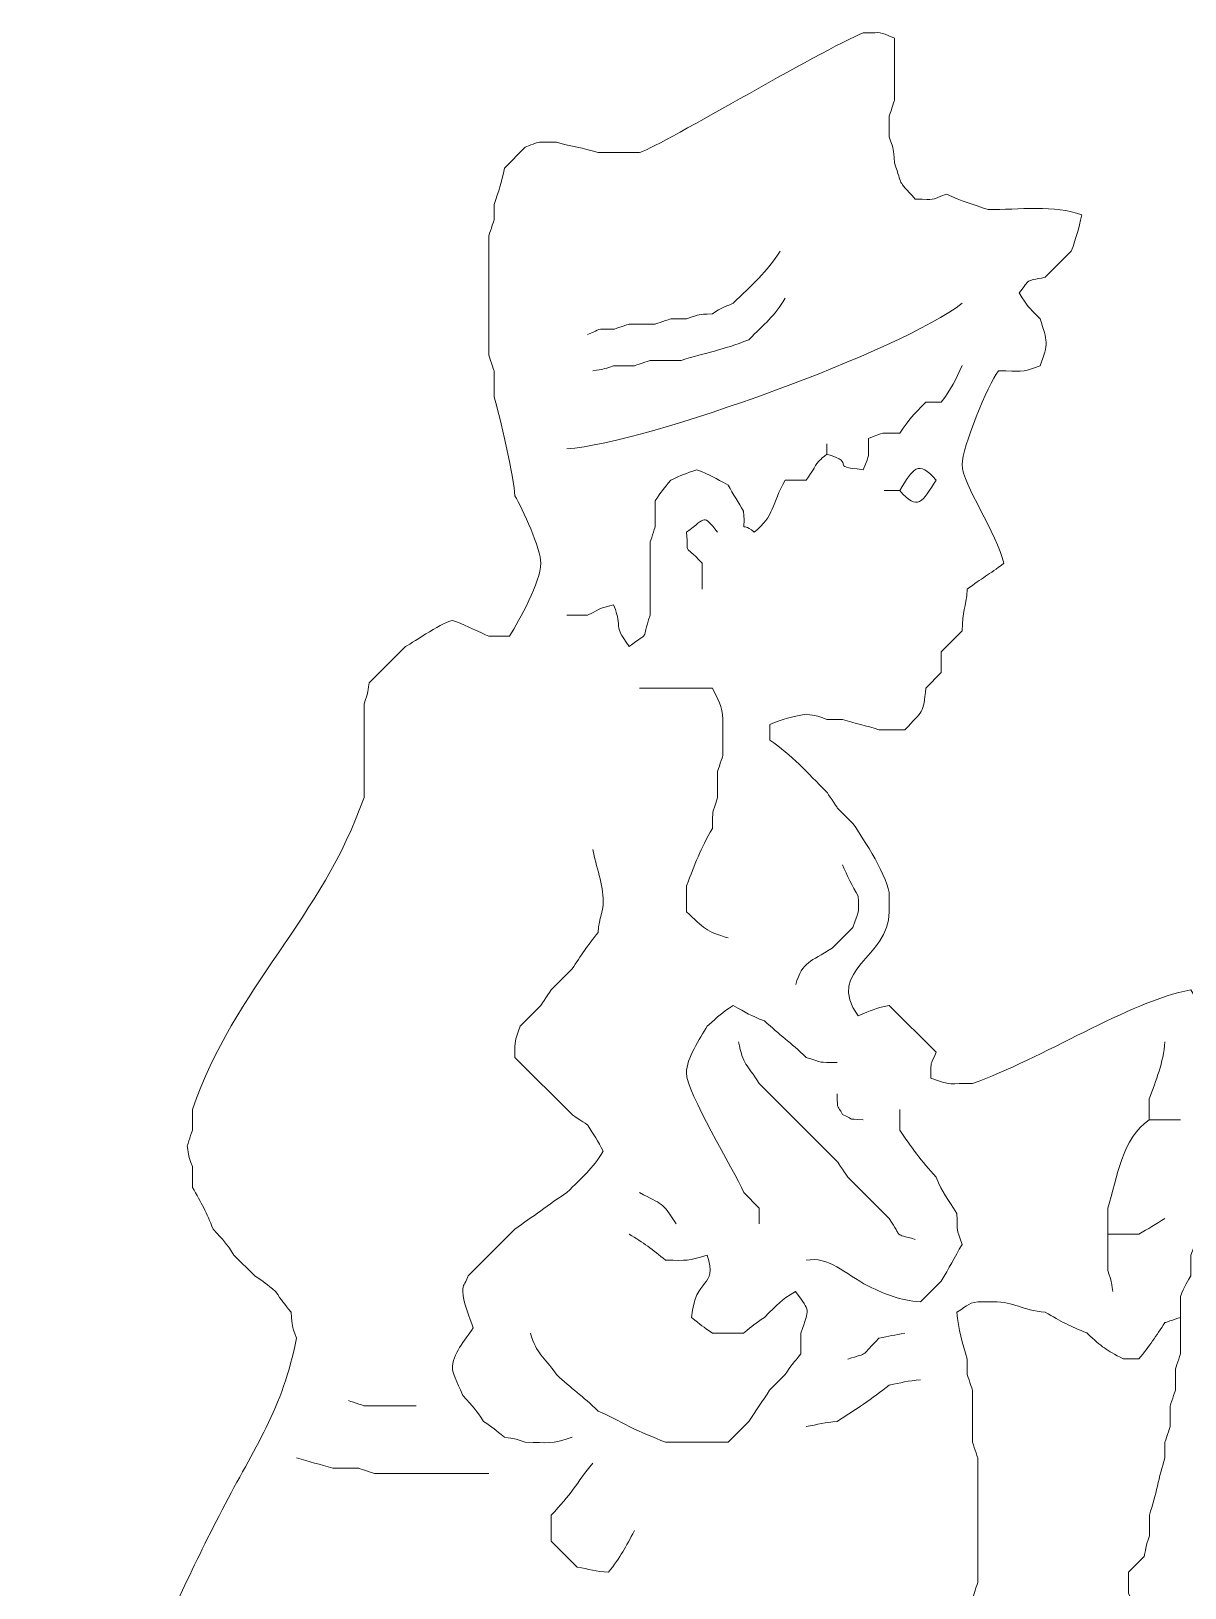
# Model space of a CAD drawing. Header units: centimetres. Extents: x -40.3 to 39, y -29.8 to 28.8.
# Drawn here: x -40.03 to -36.27, y -9.29 to -4.22 of the extents above; entities that cross this region are included whole.
import ezdxf

# ---------------------------------------------------------------- set-up
doc = ezdxf.new("R2010")
doc.units = ezdxf.units.CM
doc.header["$MEASUREMENT"] = 0
doc.layers.add('layer 1', color=7, linetype='Continuous')

msp = doc.modelspace()

# ---------------------------------------------------------------- linework, layer by layer
at = {"layer": 'layer 1', "color": 225, "lineweight": 0}
for points, knots in [([(-34.74378, -11.51179), (-34.74378, -11.51179), (-34.69296, -11.5626), (-34.69296, -11.5626), (-34.69296, -11.5626), (-34.548, -11.59317), (-34.42869, -11.70201), (-34.28638, -11.73202), (-34.28638, -11.73202), (-34.19093, -11.80734), (-33.99641, -11.92426), (-33.8798, -12.00306), (-33.8798, -12.00306), (-33.8798, -12.00306), (-33.81203, -12.07084), (-33.81203, -12.07084), (-33.81203, -12.07084), (-33.78444, -12.1121), (-33.78089, -12.11583), (-33.74427, -12.15551), (-33.74427, -12.15551), (-33.71727, -12.22287), (-33.67653, -12.28171), (-33.67653, -12.3588), (-33.67653, -12.3588), (-33.67653, -12.3588), (-33.67653, -12.40962), (-33.67653, -12.40962), (-33.67653, -12.40962), (-33.67653, -12.40962), (-33.67653, -12.51127), (-33.67653, -12.51127), (-33.67653, -12.51127), (-33.677, -12.51228), (-33.69243, -12.55925), (-33.69345, -12.56209), (-33.69345, -12.56209), (-33.69345, -12.56209), (-33.69345, -12.62986), (-33.69345, -12.62986), (-33.69345, -12.62986), (-33.69392, -12.63086), (-33.70937, -12.67783), (-33.7104, -12.68069), (-33.7104, -12.68069), (-33.7104, -12.68069), (-33.7104, -12.78233), (-33.7104, -12.78233), (-33.7104, -12.78233), (-33.7104, -12.78233), (-33.71042, -12.8162), (-33.71042, -12.8162), (-33.71042, -12.8162), (-33.71042, -12.8162), (-33.7104, -12.86702), (-33.7104, -12.86702), (-33.7104, -12.86702), (-33.69392, -12.91675), (-33.69345, -12.99264), (-33.69345, -12.99264), (-33.69345, -12.99264), (-33.69345, -12.99264), (-34.16639, -12.99264), (-34.16639, -12.99264), (-34.16639, -12.99264), (-34.16639, -12.99264), (-34.16551, -13.59487), (-34.16551, -13.59487), (-34.16551, -13.59487), (-34.16551, -13.59487), (-35.28077, -13.59648), (-35.28077, -13.59648), (-35.28077, -13.59648), (-35.28077, -13.59648), (-35.28164, -12.99262), (-35.28164, -12.99262), (-35.28164, -12.99262), (-35.28164, -12.99262), (-38.26751, -12.99262), (-38.26751, -12.99262), (-38.26751, -12.99262), (-38.26751, -12.99262), (-38.26662, -13.60563), (-38.26662, -13.60563), (-38.26662, -13.60563), (-38.26662, -13.60563), (-39.38189, -13.60723), (-39.38189, -13.60723), (-39.38189, -13.60723), (-39.38189, -13.60723), (-39.38279, -12.9926), (-39.38279, -12.9926), (-39.38279, -12.9926), (-39.38279, -12.9926), (-39.84303, -12.9926), (-39.84303, -12.9926), (-39.84303, -12.9926), (-39.84303, -12.9926), (-39.94466, -12.85003), (-39.94466, -12.85003), (-39.94466, -12.85003), (-39.94925, -12.79187), (-39.94404, -12.81951), (-39.96163, -12.76534), (-39.96163, -12.76534), (-39.96163, -12.76534), (-39.96161, -12.71452), (-39.96161, -12.71452), (-39.96161, -12.71452), (-39.96161, -12.71452), (-39.96161, -12.62983), (-39.96161, -12.62983), (-39.96161, -12.62983), (-39.96161, -12.62983), (-39.96161, -12.56207), (-39.96161, -12.56207), (-39.96161, -12.56207), (-39.94539, -12.51202), (-39.89764, -12.30647), (-39.89382, -12.2571), (-39.89382, -12.2571), (-39.84794, -12.17756), (-39.81929, -12.07334), (-39.78002, -11.98605), (-39.78002, -11.98605), (-39.7396, -11.8963), (-39.66072, -11.78192), (-39.60586, -11.69807), (-39.60586, -11.69807), (-39.60586, -11.69807), (-39.41952, -11.51174), (-39.41952, -11.51174), (-39.41952, -11.51174), (-39.35803, -11.47019), (-39.37528, -11.49177), (-39.33483, -11.42701), (-39.33483, -11.42701), (-39.37758, -11.36249), (-39.42667, -11.3417), (-39.50423, -11.32538), (-39.50423, -11.32538), (-39.56971, -11.27368), (-39.69866, -11.19081), (-39.77528, -11.13905), (-39.77528, -11.13905), (-39.77528, -11.13905), (-39.84303, -11.07127), (-39.84303, -11.07127), (-39.84303, -11.07127), (-39.89248, -10.9981), (-40.02939, -10.84928), (-40.02939, -10.76634), (-40.02939, -10.76634), (-40.02939, -10.76634), (-40.02941, -10.71552), (-40.02941, -10.71552), (-40.02941, -10.71552), (-39.90793, -10.34098), (-39.82781, -9.96208), (-39.66906, -9.59743), (-39.66906, -9.59743), (-39.57778, -9.38789), (-39.51392, -9.24478), (-39.40725, -9.03838), (-39.40725, -9.03838), (-39.30275, -8.8362), (-39.20906, -8.71034), (-39.16541, -8.47934), (-39.16541, -8.47934), (-39.18189, -8.42959), (-39.17824, -8.44816), (-39.18236, -8.39463), (-39.18236, -8.39463), (-39.20641, -8.36418), (-39.21249, -8.35786), (-39.23315, -8.32691), (-39.23315, -8.32691), (-39.26361, -8.30281), (-39.26995, -8.29677), (-39.30092, -8.27607), (-39.30092, -8.27607), (-39.30092, -8.27607), (-39.36868, -8.20831), (-39.36868, -8.20831), (-39.36868, -8.20831), (-39.39628, -8.16701), (-39.39982, -8.1633), (-39.4364, -8.12364), (-39.4364, -8.12364), (-39.458, -8.06988), (-39.47407, -8.03838), (-39.50419, -7.98807), (-39.50419, -7.98807), (-39.50419, -7.98807), (-39.50419, -7.92033), (-39.50419, -7.92033), (-39.50419, -7.92033), (-39.51915, -7.87871), (-39.51364, -7.89128), (-39.52113, -7.85256), (-39.52113, -7.85256), (-39.52066, -7.85156), (-39.50521, -7.80459), (-39.50421, -7.80175), (-39.50421, -7.80175), (-39.50421, -7.80175), (-39.50419, -7.73398), (-39.50419, -7.73398), (-39.50419, -7.73398), (-39.36586, -7.33427), (-39.08194, -7.11286), (-38.94513, -6.71755), (-38.94513, -6.71755), (-38.94513, -6.71755), (-38.94513, -6.41262), (-38.94513, -6.41262), (-38.94513, -6.41262), (-38.93015, -6.37096), (-38.93568, -6.38357), (-38.92818, -6.34488), (-38.92818, -6.34488), (-38.92818, -6.34488), (-38.8096, -6.22628), (-38.8096, -6.22628), (-38.8096, -6.22628), (-38.78324, -6.21046), (-38.67826, -6.14159), (-38.65713, -6.14159), (-38.65713, -6.14159), (-38.64656, -6.14157), (-38.55906, -6.18415), (-38.53853, -6.19239), (-38.53853, -6.19239), (-38.53853, -6.19239), (-38.47076, -6.19241), (-38.47076, -6.19241), (-38.47076, -6.19241), (-38.43903, -6.13943), (-38.36913, -6.01582), (-38.36913, -5.95522), (-38.36913, -5.95522), (-38.36913, -5.90767), (-38.429, -5.77801), (-38.45384, -5.73499), (-38.45384, -5.73499), (-38.45499, -5.68122), (-38.50419, -5.46681), (-38.52158, -5.41311), (-38.52158, -5.41311), (-38.52158, -5.41311), (-38.52158, -5.3284), (-38.52158, -5.3284), (-38.52158, -5.3284), (-38.52205, -5.3274), (-38.5375, -5.2804), (-38.53853, -5.27761), (-38.53853, -5.27761), (-38.53853, -5.27761), (-38.53855, -5.159), (-38.53855, -5.159), (-38.53855, -5.159), (-38.53855, -5.159), (-38.53853, -4.97266), (-38.53853, -4.97266), (-38.53853, -4.97266), (-38.53853, -4.97266), (-38.53853, -4.88795), (-38.53853, -4.88795), (-38.53853, -4.88795), (-38.53808, -4.88695), (-38.52261, -4.83997), (-38.52158, -4.83713), (-38.52158, -4.83713), (-38.52158, -4.83713), (-38.52158, -4.78631), (-38.52158, -4.78631), (-38.52158, -4.78631), (-38.50617, -4.74181), (-38.49678, -4.71578), (-38.48771, -4.66775), (-38.48771, -4.66775), (-38.48771, -4.66775), (-38.41995, -4.59997), (-38.41995, -4.59997), (-38.41995, -4.59997), (-38.40891, -4.59497), (-38.37959, -4.58304), (-38.36913, -4.58302), (-38.36913, -4.58302), (-38.36913, -4.58302), (-38.31831, -4.58304), (-38.31831, -4.58304), (-38.31831, -4.58304), (-38.2657, -4.6001), (-38.23541, -4.59986), (-38.18278, -4.61694), (-38.18278, -4.61694), (-38.18278, -4.61694), (-38.11502, -4.61692), (-38.11502, -4.61692), (-38.11502, -4.61692), (-38.11502, -4.61692), (-38.04726, -4.61692), (-38.04726, -4.61692), (-38.04726, -4.61692), (-38.01708, -4.61694), (-37.44754, -4.27891), (-37.3188, -4.22726), (-37.3188, -4.22726), (-37.24918, -4.22726), (-37.27511, -4.22171), (-37.21717, -4.24423), (-37.21717, -4.24423), (-37.21717, -4.24423), (-37.21714, -4.44752), (-37.21714, -4.44752), (-37.21714, -4.44752), (-37.21759, -4.44852), (-37.23307, -4.4955), (-37.23409, -4.49833), (-37.23409, -4.49833), (-37.23409, -4.49833), (-37.23411, -4.5661), (-37.23411, -4.5661), (-37.23411, -4.5661), (-37.21764, -4.61583), (-37.22126, -4.59726), (-37.21714, -4.65079), (-37.21714, -4.65079), (-37.18927, -4.73129), (-37.21153, -4.70043), (-37.14938, -4.76937), (-37.14938, -4.76937), (-37.07976, -4.76939), (-37.10569, -4.77494), (-37.04775, -4.75244), (-37.04775, -4.75244), (-36.99832, -4.77543), (-36.96301, -4.78567), (-36.91222, -4.80324), (-36.91222, -4.80324), (-36.81438, -4.80324), (-36.69294, -4.78695), (-36.60729, -4.82019), (-36.60729, -4.82019), (-36.61636, -4.86823), (-36.62575, -4.89429), (-36.64112, -4.93877), (-36.64112, -4.93877), (-36.64112, -4.93877), (-36.72585, -5.0235), (-36.72585, -5.0235), (-36.72585, -5.0235), (-36.79541, -5.03814), (-36.77387, -5.027), (-36.81054, -5.07432), (-36.81054, -5.07432), (-36.78156, -5.1224), (-36.78546, -5.11536), (-36.7428, -5.15898), (-36.7428, -5.15898), (-36.71911, -5.232), (-36.7146, -5.23889), (-36.7428, -5.31146), (-36.7428, -5.31146), (-36.80762, -5.33664), (-36.80499, -5.3284), (-36.87835, -5.3284), (-36.87835, -5.3284), (-36.9138, -5.37337), (-36.99691, -5.57967), (-36.99691, -5.63333), (-36.99691, -5.63333), (-36.99691, -5.69704), (-36.88155, -5.8595), (-36.8614, -5.9552), (-36.8614, -5.9552), (-36.90942, -5.99313), (-36.93192, -6.00201), (-36.97998, -6.03991), (-36.97998, -6.03991), (-36.98476, -6.10236), (-36.99548, -6.10846), (-36.99691, -6.17544), (-36.99691, -6.17544), (-36.99691, -6.17544), (-37.06467, -6.24322), (-37.06467, -6.24322), (-37.06467, -6.24322), (-37.06467, -6.24322), (-37.06467, -6.31097), (-37.06467, -6.31097), (-37.06467, -6.31097), (-37.06467, -6.31097), (-37.11547, -6.36176), (-37.11547, -6.36176), (-37.11547, -6.36176), (-37.12191, -6.4453), (-37.12567, -6.43495), (-37.18325, -6.49733), (-37.18325, -6.49733), (-37.18325, -6.49733), (-37.26792, -6.49731), (-37.26792, -6.49731), (-37.26792, -6.49731), (-37.31009, -6.48363), (-37.34437, -6.4771), (-37.38652, -6.46344), (-37.38652, -6.46344), (-37.38652, -6.46344), (-37.43734, -6.46342), (-37.43734, -6.46342), (-37.43734, -6.46342), (-37.47896, -6.44846), (-37.46637, -6.45396), (-37.50508, -6.44652), (-37.50508, -6.44652), (-37.555, -6.45595), (-37.57822, -6.46173), (-37.62368, -6.48037), (-37.62368, -6.48037), (-37.62368, -6.48037), (-37.62368, -6.5312), (-37.62368, -6.5312), (-37.62368, -6.5312), (-37.55099, -6.58034), (-37.50258, -6.63534), (-37.43734, -6.7006), (-37.43734, -6.7006), (-37.43623, -6.70261), (-37.40532, -6.74854), (-37.40345, -6.75142), (-37.40345, -6.75142), (-37.40345, -6.75142), (-37.35265, -6.80226), (-37.35265, -6.80226), (-37.35265, -6.80226), (-37.31859, -6.85429), (-37.23405, -6.98015), (-37.23405, -7.0394), (-37.23405, -7.0394), (-37.23405, -7.0394), (-37.23405, -7.09022), (-37.23405, -7.09022), (-37.23405, -7.09022), (-37.23405, -7.24079), (-37.4441, -7.27688), (-37.3357, -7.42904), (-37.3357, -7.42904), (-37.28941, -7.41049), (-37.28465, -7.40584), (-37.23405, -7.39519), (-37.23405, -7.39519), (-37.23405, -7.39519), (-37.08157, -7.54766), (-37.08157, -7.54766), (-37.08157, -7.54766), (-37.10305, -7.60174), (-37.09703, -7.56382), (-37.0985, -7.63235), (-37.0985, -7.63235), (-37.03366, -7.65749), (-37.03633, -7.64929), (-36.96295, -7.64927), (-36.96295, -7.64927), (-36.73729, -7.57118), (-36.45661, -7.38308), (-36.25146, -7.34435), (-36.25146, -7.34435), (-36.23409, -7.37374), (-36.21817, -7.39975), (-36.20062, -7.42904), (-36.20062, -7.42904), (-36.19371, -7.51744), (-36.21518, -7.44577), (-36.16675, -7.51377)], [0, 0, 0, 0, 0.0083333, 0.0083333, 0.0083333, 0.0083333, 0.0166667, 0.0166667, 0.0166667, 0.0166667, 0.025, 0.025, 0.025, 0.025, 0.0333333, 0.0333333, 0.0333333, 0.0333333, 0.0416667, 0.0416667, 0.0416667, 0.0416667, 0.05, 0.05, 0.05, 0.05, 0.0583333, 0.0583333, 0.0583333, 0.0583333, 0.0666667, 0.0666667, 0.0666667, 0.0666667, 0.075, 0.075, 0.075, 0.075, 0.0833333, 0.0833333, 0.0833333, 0.0833333, 0.0916667, 0.0916667, 0.0916667, 0.0916667, 0.1, 0.1, 0.1, 0.1, 0.1083333, 0.1083333, 0.1083333, 0.1083333, 0.1166667, 0.1166667, 0.1166667, 0.1166667, 0.125, 0.125, 0.125, 0.125, 0.1333333, 0.1333333, 0.1333333, 0.1333333, 0.1416667, 0.1416667, 0.1416667, 0.1416667, 0.15, 0.15, 0.15, 0.15, 0.1583333, 0.1583333, 0.1583333, 0.1583333, 0.1666667, 0.1666667, 0.1666667, 0.1666667, 0.175, 0.175, 0.175, 0.175, 0.1833333, 0.1833333, 0.1833333, 0.1833333, 0.1916667, 0.1916667, 0.1916667, 0.1916667, 0.2, 0.2, 0.2, 0.2, 0.2083333, 0.2083333, 0.2083333, 0.2083333, 0.2166667, 0.2166667, 0.2166667, 0.2166667, 0.225, 0.225, 0.225, 0.225, 0.2333333, 0.2333333, 0.2333333, 0.2333333, 0.2416667, 0.2416667, 0.2416667, 0.2416667, 0.25, 0.25, 0.25, 0.25, 0.2583333, 0.2583333, 0.2583333, 0.2583333, 0.2666667, 0.2666667, 0.2666667, 0.2666667, 0.275, 0.275, 0.275, 0.275, 0.2833333, 0.2833333, 0.2833333, 0.2833333, 0.2916667, 0.2916667, 0.2916667, 0.2916667, 0.3, 0.3, 0.3, 0.3, 0.3083333, 0.3083333, 0.3083333, 0.3083333, 0.3166667, 0.3166667, 0.3166667, 0.3166667, 0.325, 0.325, 0.325, 0.325, 0.3333333, 0.3333333, 0.3333333, 0.3333333, 0.3416667, 0.3416667, 0.3416667, 0.3416667, 0.35, 0.35, 0.35, 0.35, 0.3583333, 0.3583333, 0.3583333, 0.3583333, 0.3666667, 0.3666667, 0.3666667, 0.3666667, 0.375, 0.375, 0.375, 0.375, 0.3833333, 0.3833333, 0.3833333, 0.3833333, 0.3916667, 0.3916667, 0.3916667, 0.3916667, 0.4, 0.4, 0.4, 0.4, 0.4083333, 0.4083333, 0.4083333, 0.4083333, 0.4166667, 0.4166667, 0.4166667, 0.4166667, 0.425, 0.425, 0.425, 0.425, 0.4333333, 0.4333333, 0.4333333, 0.4333333, 0.4416667, 0.4416667, 0.4416667, 0.4416667, 0.45, 0.45, 0.45, 0.45, 0.4583333, 0.4583333, 0.4583333, 0.4583333, 0.4666667, 0.4666667, 0.4666667, 0.4666667, 0.475, 0.475, 0.475, 0.475, 0.4833333, 0.4833333, 0.4833333, 0.4833333, 0.4916667, 0.4916667, 0.4916667, 0.4916667, 0.5, 0.5, 0.5, 0.5, 0.5083333, 0.5083333, 0.5083333, 0.5083333, 0.5166667, 0.5166667, 0.5166667, 0.5166667, 0.525, 0.525, 0.525, 0.525, 0.5333333, 0.5333333, 0.5333333, 0.5333333, 0.5416667, 0.5416667, 0.5416667, 0.5416667, 0.55, 0.55, 0.55, 0.55, 0.5583333, 0.5583333, 0.5583333, 0.5583333, 0.5666667, 0.5666667, 0.5666667, 0.5666667, 0.575, 0.575, 0.575, 0.575, 0.5833333, 0.5833333, 0.5833333, 0.5833333, 0.5916667, 0.5916667, 0.5916667, 0.5916667, 0.6, 0.6, 0.6, 0.6, 0.6083333, 0.6083333, 0.6083333, 0.6083333, 0.6166667, 0.6166667, 0.6166667, 0.6166667, 0.625, 0.625, 0.625, 0.625, 0.6333333, 0.6333333, 0.6333333, 0.6333333, 0.6416667, 0.6416667, 0.6416667, 0.6416667, 0.65, 0.65, 0.65, 0.65, 0.6583333, 0.6583333, 0.6583333, 0.6583333, 0.6666667, 0.6666667, 0.6666667, 0.6666667, 0.675, 0.675, 0.675, 0.675, 0.6833333, 0.6833333, 0.6833333, 0.6833333, 0.6916667, 0.6916667, 0.6916667, 0.6916667, 0.7, 0.7, 0.7, 0.7, 0.7083333, 0.7083333, 0.7083333, 0.7083333, 0.7166667, 0.7166667, 0.7166667, 0.7166667, 0.725, 0.725, 0.725, 0.725, 0.7333333, 0.7333333, 0.7333333, 0.7333333, 0.7416667, 0.7416667, 0.7416667, 0.7416667, 0.75, 0.75, 0.75, 0.75, 0.7583333, 0.7583333, 0.7583333, 0.7583333, 0.7666667, 0.7666667, 0.7666667, 0.7666667, 0.775, 0.775, 0.775, 0.775, 0.7833333, 0.7833333, 0.7833333, 0.7833333, 0.7916667, 0.7916667, 0.7916667, 0.7916667, 0.8, 0.8, 0.8, 0.8, 0.8083333, 0.8083333, 0.8083333, 0.8083333, 0.8166667, 0.8166667, 0.8166667, 0.8166667, 0.825, 0.825, 0.825, 0.825, 0.8333333, 0.8333333, 0.8333333, 0.8333333, 0.8416667, 0.8416667, 0.8416667, 0.8416667, 0.85, 0.85, 0.85, 0.85, 0.8583333, 0.8583333, 0.8583333, 0.8583333, 0.8666667, 0.8666667, 0.8666667, 0.8666667, 0.875, 0.875, 0.875, 0.875, 0.8833333, 0.8833333, 0.8833333, 0.8833333, 0.8916667, 0.8916667, 0.8916667, 0.8916667, 0.9, 0.9, 0.9, 0.9, 0.9083333, 0.9083333, 0.9083333, 0.9083333, 0.9166667, 0.9166667, 0.9166667, 0.9166667, 0.925, 0.925, 0.925, 0.925, 0.9333333, 0.9333333, 0.9333333, 0.9333333, 0.9416667, 0.9416667, 0.9416667, 0.9416667, 0.95, 0.95, 0.95, 0.95, 0.9583333, 0.9583333, 0.9583333, 0.9583333, 0.9666667, 0.9666667, 0.9666667, 0.9666667, 0.975, 0.975, 0.975, 0.975, 0.9833333, 0.9833333, 0.9833333, 0.9833333, 1, 1, 1, 1]), ([(-38.21665, -5.20976), (-38.16537, -5.18942), (-38.1996, -5.19281), (-38.13197, -5.19283), (-38.13197, -5.19283), (-38.13094, -5.19243), (-38.08399, -5.17691), (-38.08115, -5.17591), (-38.08115, -5.17591), (-38.08115, -5.17591), (-37.99646, -5.17589), (-37.99646, -5.17589), (-37.99646, -5.17589), (-37.99541, -5.17548), (-37.94846, -5.15996), (-37.94564, -5.15896), (-37.94564, -5.15896), (-37.94564, -5.15896), (-37.8948, -5.15894), (-37.8948, -5.15894), (-37.8948, -5.15894), (-37.84507, -5.14246), (-37.86362, -5.14613), (-37.81011, -5.14202), (-37.81011, -5.14202), (-37.77735, -5.12106), (-37.77735, -5.12249), (-37.74235, -5.10812), (-37.74235, -5.10812), (-37.68355, -5.0493), (-37.63088, -5.0057), (-37.58988, -4.9387)], [0, 0, 0, 0, 0.1111111, 0.1111111, 0.1111111, 0.1111111, 0.2222222, 0.2222222, 0.2222222, 0.2222222, 0.3333333, 0.3333333, 0.3333333, 0.3333333, 0.4444444, 0.4444444, 0.4444444, 0.4444444, 0.5555556, 0.5555556, 0.5555556, 0.5555556, 0.6666667, 0.6666667, 0.6666667, 0.6666667, 0.7777778, 0.7777778, 0.7777778, 0.7777778, 1, 1, 1, 1]), ([(-38.19971, -5.32836), (-38.16377, -5.32085), (-38.17175, -5.32573), (-38.13197, -5.31141), (-38.13197, -5.31141), (-38.13197, -5.31141), (-38.0642, -5.31144), (-38.0642, -5.31144), (-38.0642, -5.31144), (-38.06318, -5.31103), (-38.01622, -5.29551), (-38.01338, -5.29447), (-38.01338, -5.29447), (-38.01338, -5.29447), (-37.91175, -5.29449), (-37.91175, -5.29449), (-37.91175, -5.29449), (-37.82845, -5.26745), (-37.7797, -5.26209), (-37.69153, -5.22673), (-37.69153, -5.22673), (-37.63869, -5.17388), (-37.61013, -5.15198), (-37.57293, -5.09118)], [0, 0, 0, 0, 0.1428571, 0.1428571, 0.1428571, 0.1428571, 0.2857143, 0.2857143, 0.2857143, 0.2857143, 0.4285714, 0.4285714, 0.4285714, 0.4285714, 0.5714286, 0.5714286, 0.5714286, 0.5714286, 0.7142857, 0.7142857, 0.7142857, 0.7142857, 1, 1, 1, 1]), ([(-37.43738, -5.56554), (-37.43738, -5.56554), (-37.43738, -5.59942), (-37.43738, -5.59942), (-37.43738, -5.59942), (-37.33071, -5.63265), (-37.44075, -5.63796), (-37.31878, -5.65021), (-37.31878, -5.65021), (-37.29626, -5.59227), (-37.30185, -5.61824), (-37.30183, -5.54858), (-37.30183, -5.54858), (-37.24389, -5.52608), (-37.26986, -5.53163), (-37.2002, -5.53163), (-37.2002, -5.53163), (-37.16803, -5.48404), (-37.15909, -5.47454), (-37.11549, -5.43), (-37.11549, -5.43), (-37.11549, -5.43), (-37.06469, -5.42997), (-37.06469, -5.42997), (-37.06469, -5.42997), (-37.03176, -5.38825), (-37.01778, -5.35621), (-36.99693, -5.31139)], [0, 0, 0, 0, 0.125, 0.125, 0.125, 0.125, 0.25, 0.25, 0.25, 0.25, 0.375, 0.375, 0.375, 0.375, 0.5, 0.5, 0.5, 0.5, 0.625, 0.625, 0.625, 0.625, 0.75, 0.75, 0.75, 0.75, 1, 1, 1, 1]), ([(-38.28442, -6.12458), (-38.28442, -6.12458), (-38.21665, -6.12458), (-38.21665, -6.12458), (-38.21665, -6.12458), (-38.1659, -6.09796), (-38.18347, -6.10441), (-38.13197, -6.09071), (-38.13197, -6.09071), (-38.0976, -6.17917), (-38.1401, -6.14347), (-38.08117, -6.22623), (-38.08117, -6.22623), (-38.01055, -6.1733), (-38.04399, -6.21307), (-38.01338, -6.1246), (-38.01338, -6.1246), (-38.01338, -6.1246), (-38.01338, -5.88744), (-38.01338, -5.88744), (-38.01338, -5.88744), (-38.01291, -5.88643), (-37.99748, -5.83944), (-37.99646, -5.8366), (-37.99646, -5.8366), (-37.99646, -5.8366), (-37.99648, -5.75189), (-37.99648, -5.75189), (-37.99648, -5.75189), (-37.97593, -5.71983), (-37.9704, -5.71482), (-37.94564, -5.68415), (-37.94564, -5.68415), (-37.91124, -5.6678), (-37.89717, -5.6628), (-37.86093, -5.65025), (-37.86093, -5.65025), (-37.81545, -5.6685), (-37.80179, -5.67563), (-37.7593, -5.70109), (-37.7593, -5.70109), (-37.74197, -5.7305), (-37.72602, -5.7565), (-37.70848, -5.7858), (-37.70848, -5.7858), (-37.70156, -5.87399), (-37.72493, -5.81033), (-37.67461, -5.85352), (-37.67461, -5.85352), (-37.60595, -5.80029), (-37.61854, -5.76309), (-37.57295, -5.68415), (-37.57295, -5.68415), (-37.57295, -5.68415), (-37.50521, -5.68413), (-37.50521, -5.68413), (-37.50521, -5.68413), (-37.46024, -5.62283), (-37.48508, -5.63909), (-37.43747, -5.59944)], [0, 0, 0, 0, 0.0625, 0.0625, 0.0625, 0.0625, 0.125, 0.125, 0.125, 0.125, 0.1875, 0.1875, 0.1875, 0.1875, 0.25, 0.25, 0.25, 0.25, 0.3125, 0.3125, 0.3125, 0.3125, 0.375, 0.375, 0.375, 0.375, 0.4375, 0.4375, 0.4375, 0.4375, 0.5, 0.5, 0.5, 0.5, 0.5625, 0.5625, 0.5625, 0.5625, 0.625, 0.625, 0.625, 0.625, 0.6875, 0.6875, 0.6875, 0.6875, 0.75, 0.75, 0.75, 0.75, 0.8125, 0.8125, 0.8125, 0.8125, 0.875, 0.875, 0.875, 0.875, 1, 1, 1, 1]), ([(-37.2002, -5.718), (-37.14116, -5.78674), (-37.12595, -5.75498), (-37.08162, -5.68415), (-37.08162, -5.68415), (-37.14065, -5.6154), (-37.15587, -5.64716), (-37.2002, -5.718), (-37.2002, -5.718), (-37.2002, -5.718), (-37.25102, -5.71802), (-37.25102, -5.71802)], [0, 0, 0, 0, 0.25, 0.25, 0.25, 0.25, 0.5, 0.5, 0.5, 0.5, 1, 1, 1, 1]), ([(-37.84396, -6.03989), (-37.84396, -6.03989), (-37.84396, -5.95518), (-37.84396, -5.95518), (-37.84396, -5.95518), (-37.90925, -5.8827), (-37.88637, -5.93892), (-37.89476, -5.85355), (-37.89476, -5.85355), (-37.82708, -5.80533), (-37.84381, -5.79449), (-37.79313, -5.85352)], [0, 0, 0, 0, 0.25, 0.25, 0.25, 0.25, 0.5, 0.5, 0.5, 0.5, 1, 1, 1, 1]), ([(-38.04723, -6.36174), (-38.04723, -6.36174), (-37.81009, -6.36176), (-37.81009, -6.36176), (-37.81009, -6.36176), (-37.79473, -6.39476), (-37.7762, -6.42291), (-37.7762, -6.4634), (-37.7762, -6.4634), (-37.7762, -6.4634), (-37.7762, -6.582), (-37.7762, -6.582), (-37.7762, -6.582), (-37.77667, -6.583), (-37.79214, -6.62996), (-37.79315, -6.63282), (-37.79315, -6.63282), (-37.79315, -6.63282), (-37.79315, -6.71751), (-37.79315, -6.71751), (-37.79315, -6.71751), (-37.81253, -6.77731), (-37.80864, -6.75253), (-37.81007, -6.81914), (-37.81007, -6.81914), (-37.85, -6.88577), (-37.86663, -6.93527), (-37.8948, -7.00551), (-37.8948, -7.00551), (-37.8948, -7.00551), (-37.89476, -7.0902), (-37.89476, -7.0902), (-37.89476, -7.0902), (-37.83839, -7.14223), (-37.83058, -7.15593), (-37.75923, -7.17488)], [0, 0, 0, 0, 0.1, 0.1, 0.1, 0.1, 0.2, 0.2, 0.2, 0.2, 0.3, 0.3, 0.3, 0.3, 0.4, 0.4, 0.4, 0.4, 0.5, 0.5, 0.5, 0.5, 0.6, 0.6, 0.6, 0.6, 0.7, 0.7, 0.7, 0.7, 0.8, 0.8, 0.8, 0.8, 1, 1, 1, 1]), ([(-38.26749, -8.80126), (-38.33419, -8.82715), (-38.34486, -8.8182), (-38.41997, -8.8182), (-38.41997, -8.8182), (-38.46159, -8.80322), (-38.44899, -8.80875), (-38.48771, -8.80124), (-38.48771, -8.80124), (-38.51817, -8.77718), (-38.5245, -8.77112), (-38.55547, -8.75044), (-38.55547, -8.75044), (-38.58307, -8.70914), (-38.58661, -8.70541), (-38.62324, -8.66573), (-38.62324, -8.66573), (-38.62987, -8.64957), (-38.65711, -8.59131), (-38.65711, -8.58104), (-38.65711, -8.58104), (-38.65711, -8.52738), (-38.61807, -8.48946), (-38.58934, -8.44551), (-38.58934, -8.44551), (-38.60021, -8.41414), (-38.62322, -8.35933), (-38.62322, -8.32693), (-38.62322, -8.32693), (-38.62322, -8.30121), (-38.61792, -8.30847), (-38.60629, -8.27611), (-38.60629, -8.27611), (-38.60629, -8.27611), (-38.45382, -8.12364), (-38.45382, -8.12364), (-38.45382, -8.12364), (-38.39632, -8.08475), (-38.3426, -8.04311), (-38.28442, -8.00504), (-38.28442, -8.00504), (-38.23153, -7.95219), (-38.20302, -7.9303), (-38.16582, -7.86951), (-38.16582, -7.86951), (-38.18287, -7.83703), (-38.19627, -7.81592), (-38.21663, -7.7848), (-38.21663, -7.7848), (-38.21864, -7.78361), (-38.26457, -7.75277), (-38.26745, -7.75091), (-38.26745, -7.75091), (-38.26745, -7.75091), (-38.45382, -7.56456), (-38.45382, -7.56456), (-38.45382, -7.56456), (-38.45237, -7.49795), (-38.45627, -7.52275), (-38.43687, -7.46293), (-38.43687, -7.46293), (-38.43687, -7.46293), (-38.36911, -7.39519), (-38.36911, -7.39519), (-38.36911, -7.39519), (-38.36802, -7.39316), (-38.33707, -7.34725), (-38.33524, -7.34435), (-38.33524, -7.34435), (-38.33524, -7.34435), (-38.26747, -7.27658), (-38.26747, -7.27658), (-38.26747, -7.27658), (-38.23853, -7.23234), (-38.21751, -7.20086), (-38.18278, -7.158), (-38.18278, -7.158), (-38.17847, -7.10183), (-38.16584, -7.09671), (-38.16584, -7.05637), (-38.16584, -7.05637), (-38.16584, -7.00278), (-38.18938, -6.94171), (-38.19975, -6.88695)], [0, 0, 0, 0, 0.0454545, 0.0454545, 0.0454545, 0.0454545, 0.0909091, 0.0909091, 0.0909091, 0.0909091, 0.1363636, 0.1363636, 0.1363636, 0.1363636, 0.1818182, 0.1818182, 0.1818182, 0.1818182, 0.2272727, 0.2272727, 0.2272727, 0.2272727, 0.2727273, 0.2727273, 0.2727273, 0.2727273, 0.3181818, 0.3181818, 0.3181818, 0.3181818, 0.3636364, 0.3636364, 0.3636364, 0.3636364, 0.4090909, 0.4090909, 0.4090909, 0.4090909, 0.4545455, 0.4545455, 0.4545455, 0.4545455, 0.5, 0.5, 0.5, 0.5, 0.5454545, 0.5454545, 0.5454545, 0.5454545, 0.5909091, 0.5909091, 0.5909091, 0.5909091, 0.6363636, 0.6363636, 0.6363636, 0.6363636, 0.6818182, 0.6818182, 0.6818182, 0.6818182, 0.7272727, 0.7272727, 0.7272727, 0.7272727, 0.7727273, 0.7727273, 0.7727273, 0.7727273, 0.8181818, 0.8181818, 0.8181818, 0.8181818, 0.8636364, 0.8636364, 0.8636364, 0.8636364, 0.9090909, 0.9090909, 0.9090909, 0.9090909, 1, 1, 1, 1]), ([(-37.53904, -7.32738), (-37.51641, -7.25046), (-37.49063, -7.25471), (-37.42044, -7.20882), (-37.42044, -7.20882), (-37.42044, -7.20882), (-37.35269, -7.14103), (-37.35269, -7.14103), (-37.35269, -7.14103), (-37.33016, -7.07592), (-37.33338, -7.09566), (-37.33577, -7.0394), (-37.33577, -7.0394), (-37.35346, -7.00628), (-37.37201, -6.97226), (-37.38659, -6.93776)], [0, 0, 0, 0, 0.2, 0.2, 0.2, 0.2, 0.4, 0.4, 0.4, 0.4, 0.6, 0.6, 0.6, 0.6, 1, 1, 1, 1]), ([(-37.65762, -8.10669), (-37.65762, -8.10669), (-37.6576, -8.05588), (-37.6576, -8.05588), (-37.6576, -8.05588), (-37.6576, -8.05588), (-37.70842, -8.00506), (-37.70842, -8.00506), (-37.70842, -8.00506), (-37.74103, -7.92797), (-37.89476, -7.6786), (-37.89476, -7.61542), (-37.89476, -7.61542), (-37.8948, -7.56655), (-37.85156, -7.50391), (-37.82702, -7.46293), (-37.82702, -7.46293), (-37.78723, -7.42626), (-37.78339, -7.42295), (-37.74231, -7.39519), (-37.74231, -7.39519), (-37.69984, -7.42063), (-37.68615, -7.42773), (-37.64067, -7.44598), (-37.64067, -7.44598), (-37.59052, -7.49225), (-37.55601, -7.51483), (-37.50512, -7.56458), (-37.50512, -7.56458), (-37.44532, -7.58399), (-37.47008, -7.5801), (-37.40349, -7.58153)], [0, 0, 0, 0, 0.1111111, 0.1111111, 0.1111111, 0.1111111, 0.2222222, 0.2222222, 0.2222222, 0.2222222, 0.3333333, 0.3333333, 0.3333333, 0.3333333, 0.4444444, 0.4444444, 0.4444444, 0.4444444, 0.5555556, 0.5555556, 0.5555556, 0.5555556, 0.6666667, 0.6666667, 0.6666667, 0.6666667, 0.7777778, 0.7777778, 0.7777778, 0.7777778, 1, 1, 1, 1]), ([(-37.72538, -7.51377), (-37.70929, -7.59011), (-37.69926, -7.58559), (-37.65762, -7.64927), (-37.65762, -7.64927), (-37.65762, -7.64927), (-37.40351, -7.9034), (-37.40351, -7.9034), (-37.40351, -7.9034), (-37.40242, -7.90541), (-37.37147, -7.95132), (-37.36964, -7.95422), (-37.36964, -7.95422), (-37.36964, -7.95422), (-37.23411, -8.08975), (-37.23411, -8.08975), (-37.23411, -8.08975), (-37.18795, -8.15655), (-37.22434, -8.13549), (-37.1494, -8.15749)], [0, 0, 0, 0, 0.1666667, 0.1666667, 0.1666667, 0.1666667, 0.3333333, 0.3333333, 0.3333333, 0.3333333, 0.5, 0.5, 0.5, 0.5, 0.6666667, 0.6666667, 0.6666667, 0.6666667, 1, 1, 1, 1]), ([(-36.33619, -7.51377), (-36.34159, -7.58347), (-36.36516, -7.63685), (-36.38703, -7.70009), (-36.38703, -7.70009), (-36.38703, -7.70009), (-36.38703, -7.76785), (-36.38703, -7.76785), (-36.38703, -7.76785), (-36.38703, -7.76785), (-36.2854, -7.76788), (-36.2854, -7.76788)], [0, 0, 0, 0, 0.25, 0.25, 0.25, 0.25, 0.5, 0.5, 0.5, 0.5, 1, 1, 1, 1]), ([(-37.40349, -7.68317), (-37.40349, -7.74634), (-37.40229, -7.71439), (-37.38659, -7.75093), (-37.38659, -7.75093), (-37.3376, -7.77202), (-37.3804, -7.76301), (-37.3188, -7.76785)], [0, 0, 0, 0, 0.3333333, 0.3333333, 0.3333333, 0.3333333, 1, 1, 1, 1]), ([(-37.50512, -8.22528), (-37.43049, -8.21202), (-37.3818, -8.26717), (-37.30183, -8.30996), (-37.30183, -8.30996), (-37.24118, -8.33818), (-37.2034, -8.35532), (-37.13243, -8.36078), (-37.13243, -8.36078), (-37.13243, -8.36078), (-37.06467, -8.293), (-37.06467, -8.293), (-37.06467, -8.293), (-37.03987, -8.25155), (-37.02173, -8.21586), (-36.99691, -8.17444), (-36.99691, -8.17444), (-37.01629, -8.11459), (-37.0124, -8.13939), (-37.01385, -8.0728), (-37.01385, -8.0728), (-37.04653, -8.02282), (-37.05831, -8.00929), (-37.08162, -7.9542), (-37.08162, -7.9542), (-37.12802, -7.90389), (-37.16379, -7.8556), (-37.2002, -7.80173), (-37.2002, -7.80173), (-37.2002, -7.80173), (-37.20022, -7.73396), (-37.20022, -7.73396)], [0, 0, 0, 0, 0.1111111, 0.1111111, 0.1111111, 0.1111111, 0.2222222, 0.2222222, 0.2222222, 0.2222222, 0.3333333, 0.3333333, 0.3333333, 0.3333333, 0.4444444, 0.4444444, 0.4444444, 0.4444444, 0.5555556, 0.5555556, 0.5555556, 0.5555556, 0.6666667, 0.6666667, 0.6666667, 0.6666667, 0.7777778, 0.7777778, 0.7777778, 0.7777778, 1, 1, 1, 1]), ([(-36.38703, -7.76785), (-36.47706, -7.82749), (-36.49031, -7.95642), (-36.52258, -8.05583), (-36.52258, -8.05583), (-36.52258, -8.05583), (-36.52258, -8.14054), (-36.52258, -8.14054), (-36.52258, -8.14054), (-36.52258, -8.14054), (-36.42095, -8.14054), (-36.42095, -8.14054), (-36.42095, -8.14054), (-36.39152, -8.12319), (-36.36554, -8.10725), (-36.33619, -8.08971)], [0, 0, 0, 0, 0.2, 0.2, 0.2, 0.2, 0.4, 0.4, 0.4, 0.4, 0.6, 0.6, 0.6, 0.6, 1, 1, 1, 1]), ([(-38.40302, -8.46244), (-38.3823, -8.53451), (-38.36093, -8.53488), (-38.31831, -8.59794), (-38.31831, -8.59794), (-38.2682, -8.64426), (-38.23364, -8.6668), (-38.18278, -8.71655), (-38.18278, -8.71655), (-38.14831, -8.73112), (-38.11425, -8.74967), (-38.08115, -8.76739), (-38.08115, -8.76739), (-38.04102, -8.78602), (-38.0035, -8.80179), (-37.96255, -8.8182), (-37.96255, -8.8182), (-37.96255, -8.8182), (-37.75925, -8.8182), (-37.75925, -8.8182), (-37.75925, -8.8182), (-37.75925, -8.8182), (-37.69153, -8.75042), (-37.69153, -8.75042), (-37.69153, -8.75042), (-37.66906, -8.71612), (-37.6462, -8.6831), (-37.62375, -8.64878), (-37.62375, -8.64878), (-37.62375, -8.64878), (-37.57291, -8.59794), (-37.57291, -8.59794), (-37.57291, -8.59794), (-37.5524, -8.56589), (-37.54685, -8.56087), (-37.52211, -8.5302), (-37.52211, -8.5302), (-37.52211, -8.5302), (-37.52211, -8.46244), (-37.52211, -8.46244), (-37.52211, -8.46244), (-37.49486, -8.37833), (-37.48931, -8.3967), (-37.53906, -8.32691), (-37.53906, -8.32691), (-37.59169, -8.35912), (-37.59421, -8.36514), (-37.64072, -8.41162), (-37.64072, -8.41162), (-37.67275, -8.43215), (-37.67775, -8.43768), (-37.70844, -8.46242), (-37.70844, -8.46242), (-37.70844, -8.46242), (-37.81007, -8.46244), (-37.81007, -8.46244), (-37.81007, -8.46244), (-37.84213, -8.44191), (-37.84714, -8.43636), (-37.87784, -8.4116), (-37.87784, -8.4116), (-37.8674, -8.27567), (-37.79229, -8.3198), (-37.82702, -8.20833), (-37.82702, -8.20833), (-37.89401, -8.23001), (-37.88876, -8.22528), (-37.96255, -8.22528), (-37.96255, -8.22528), (-38.00519, -8.1907), (-38.0356, -8.16739), (-38.08115, -8.14054)], [0, 0, 0, 0, 0.0526316, 0.0526316, 0.0526316, 0.0526316, 0.1052632, 0.1052632, 0.1052632, 0.1052632, 0.1578947, 0.1578947, 0.1578947, 0.1578947, 0.2105263, 0.2105263, 0.2105263, 0.2105263, 0.2631579, 0.2631579, 0.2631579, 0.2631579, 0.3157895, 0.3157895, 0.3157895, 0.3157895, 0.3684211, 0.3684211, 0.3684211, 0.3684211, 0.4210526, 0.4210526, 0.4210526, 0.4210526, 0.4736842, 0.4736842, 0.4736842, 0.4736842, 0.5263158, 0.5263158, 0.5263158, 0.5263158, 0.5789474, 0.5789474, 0.5789474, 0.5789474, 0.6315789, 0.6315789, 0.6315789, 0.6315789, 0.6842105, 0.6842105, 0.6842105, 0.6842105, 0.7368421, 0.7368421, 0.7368421, 0.7368421, 0.7894737, 0.7894737, 0.7894737, 0.7894737, 0.8421053, 0.8421053, 0.8421053, 0.8421053, 0.8947368, 0.8947368, 0.8947368, 0.8947368, 1, 1, 1, 1]), ([(-36.23456, -8.14057), (-36.24205, -8.17928), (-36.23652, -8.16667), (-36.25151, -8.20833), (-36.25151, -8.20833), (-36.25151, -8.20833), (-36.25151, -8.27609), (-36.25151, -8.27609), (-36.25151, -8.27609), (-36.27039, -8.30811), (-36.27217, -8.30713), (-36.28538, -8.34381), (-36.28538, -8.34381), (-36.28538, -8.34381), (-36.28538, -8.41158), (-36.28538, -8.41158), (-36.28538, -8.41158), (-36.28538, -8.41158), (-36.28538, -8.53018), (-36.28538, -8.53018), (-36.28538, -8.53018), (-36.2864, -8.53302), (-36.30185, -8.58), (-36.30232, -8.581), (-36.30232, -8.581), (-36.30232, -8.581), (-36.30232, -8.64874), (-36.30232, -8.64874), (-36.30232, -8.64874), (-36.30335, -8.6516), (-36.3188, -8.69858), (-36.31927, -8.69958), (-36.31927, -8.69958), (-36.31927, -8.69958), (-36.31929, -8.76734), (-36.31929, -8.76734), (-36.31929, -8.76734), (-36.32029, -8.77018), (-36.33577, -8.81716), (-36.33617, -8.81816), (-36.33617, -8.81816), (-36.33617, -8.81816), (-36.33617, -8.86898), (-36.33617, -8.86898), (-36.33617, -8.86898), (-36.35681, -8.93249), (-36.36377, -8.98816), (-36.38701, -9.0553), (-36.38701, -9.0553), (-36.38701, -9.0553), (-36.38701, -9.12307), (-36.38701, -9.12307), (-36.38701, -9.12307), (-36.39982, -9.16167), (-36.39634, -9.15446), (-36.40396, -9.19081), (-36.40396, -9.19081), (-36.40396, -9.19081), (-36.45478, -9.24165), (-36.45478, -9.24165), (-36.45478, -9.24165), (-36.45478, -9.24165), (-36.45478, -9.30941), (-36.45478, -9.30941), (-36.45478, -9.30941), (-36.4294, -9.37269), (-36.38772, -9.4294), (-36.37009, -9.49573), (-36.37009, -9.49573), (-36.42449, -9.52717), (-36.43595, -9.5248), (-36.48865, -9.5635), (-36.48865, -9.5635), (-36.53917, -9.54), (-36.58949, -9.51648), (-36.64112, -9.49573), (-36.64112, -9.49573), (-36.70923, -9.49576), (-36.67465, -9.49281), (-36.72585, -9.5127), (-36.72585, -9.5127), (-36.74835, -9.57065), (-36.74278, -9.54472), (-36.7428, -9.61434), (-36.7428, -9.61434), (-36.81282, -9.67747), (-36.84217, -9.69894), (-36.92914, -9.66515), (-36.92914, -9.66515), (-36.95557, -9.59703), (-36.94605, -9.5725), (-36.94605, -9.49571), (-36.94605, -9.49571), (-36.94654, -9.49471), (-36.96197, -9.44776), (-36.96299, -9.4449), (-36.96299, -9.4449), (-36.96299, -9.4449), (-36.96299, -9.32631), (-36.96299, -9.32631), (-36.96299, -9.32631), (-36.96254, -9.32531), (-36.94707, -9.27831), (-36.94605, -9.27552), (-36.94605, -9.27552), (-36.94605, -9.27552), (-36.94605, -9.12304), (-36.94605, -9.12304), (-36.94605, -9.12304), (-36.94605, -9.12304), (-36.94605, -9.07223), (-36.94605, -9.07223), (-36.94605, -9.07223), (-36.94605, -9.07223), (-36.94605, -8.86894), (-36.94605, -8.86894), (-36.94605, -8.86894), (-36.94654, -8.86793), (-36.96197, -8.82094), (-36.96299, -8.81812), (-36.96299, -8.81812), (-36.96299, -8.81812), (-36.96299, -8.6487), (-36.96299, -8.6487), (-36.96299, -8.6487), (-36.96346, -8.64769), (-36.97894, -8.6007), (-36.97996, -8.59788), (-36.97996, -8.59788), (-36.97996, -8.59788), (-36.97996, -8.54706), (-36.97996, -8.54706), (-36.97996, -8.54706), (-36.99629, -8.49676), (-37.00956, -8.45042), (-37.01383, -8.39459), (-37.01383, -8.39459), (-36.97565, -8.37207), (-36.9777, -8.36072), (-36.92916, -8.3607), (-36.92916, -8.3607), (-36.92916, -8.3607), (-36.89525, -8.3607), (-36.89525, -8.3607), (-36.89525, -8.3607), (-36.82441, -8.36072), (-36.80418, -8.38857), (-36.72585, -8.39459), (-36.72585, -8.39459), (-36.67555, -8.4247), (-36.64407, -8.4408), (-36.5903, -8.46233), (-36.5903, -8.46233), (-36.53697, -8.51157), (-36.53146, -8.51509), (-36.47172, -8.54702), (-36.47172, -8.54702), (-36.47172, -8.54702), (-36.4209, -8.54702), (-36.4209, -8.54702), (-36.4209, -8.54702), (-36.38618, -8.50423), (-36.36511, -8.4727), (-36.33617, -8.42846), (-36.33617, -8.42846), (-36.33515, -8.42786), (-36.28822, -8.41254), (-36.28538, -8.41149)], [0, 0, 0, 0, 0.0232558, 0.0232558, 0.0232558, 0.0232558, 0.0465116, 0.0465116, 0.0465116, 0.0465116, 0.0697674, 0.0697674, 0.0697674, 0.0697674, 0.0930233, 0.0930233, 0.0930233, 0.0930233, 0.1162791, 0.1162791, 0.1162791, 0.1162791, 0.1395349, 0.1395349, 0.1395349, 0.1395349, 0.1627907, 0.1627907, 0.1627907, 0.1627907, 0.1860465, 0.1860465, 0.1860465, 0.1860465, 0.2093023, 0.2093023, 0.2093023, 0.2093023, 0.2325581, 0.2325581, 0.2325581, 0.2325581, 0.255814, 0.255814, 0.255814, 0.255814, 0.2790698, 0.2790698, 0.2790698, 0.2790698, 0.3023256, 0.3023256, 0.3023256, 0.3023256, 0.3255814, 0.3255814, 0.3255814, 0.3255814, 0.3488372, 0.3488372, 0.3488372, 0.3488372, 0.372093, 0.372093, 0.372093, 0.372093, 0.3953488, 0.3953488, 0.3953488, 0.3953488, 0.4186047, 0.4186047, 0.4186047, 0.4186047, 0.4418605, 0.4418605, 0.4418605, 0.4418605, 0.4651163, 0.4651163, 0.4651163, 0.4651163, 0.4883721, 0.4883721, 0.4883721, 0.4883721, 0.5116279, 0.5116279, 0.5116279, 0.5116279, 0.5348837, 0.5348837, 0.5348837, 0.5348837, 0.5581395, 0.5581395, 0.5581395, 0.5581395, 0.5813953, 0.5813953, 0.5813953, 0.5813953, 0.6046512, 0.6046512, 0.6046512, 0.6046512, 0.627907, 0.627907, 0.627907, 0.627907, 0.6511628, 0.6511628, 0.6511628, 0.6511628, 0.6744186, 0.6744186, 0.6744186, 0.6744186, 0.6976744, 0.6976744, 0.6976744, 0.6976744, 0.7209302, 0.7209302, 0.7209302, 0.7209302, 0.744186, 0.744186, 0.744186, 0.744186, 0.7674419, 0.7674419, 0.7674419, 0.7674419, 0.7906977, 0.7906977, 0.7906977, 0.7906977, 0.8139535, 0.8139535, 0.8139535, 0.8139535, 0.8372093, 0.8372093, 0.8372093, 0.8372093, 0.8604651, 0.8604651, 0.8604651, 0.8604651, 0.8837209, 0.8837209, 0.8837209, 0.8837209, 0.9069767, 0.9069767, 0.9069767, 0.9069767, 0.9302326, 0.9302326, 0.9302326, 0.9302326, 0.9534884, 0.9534884, 0.9534884, 0.9534884, 1, 1, 1, 1]), ([(-36.52258, -8.14057), (-36.52258, -8.14057), (-36.52258, -8.25917), (-36.52258, -8.25917), (-36.52258, -8.25917), (-36.5076, -8.30079), (-36.51313, -8.28817), (-36.50564, -8.32693)], [0, 0, 0, 0, 0.3333333, 0.3333333, 0.3333333, 0.3333333, 1, 1, 1, 1]), ([(-37.36964, -8.54713), (-37.29722, -8.52632), (-37.32821, -8.53831), (-37.26796, -8.47938), (-37.26796, -8.47938), (-37.23418, -8.47283), (-37.21712, -8.46882), (-37.18329, -8.46246)], [0, 0, 0, 0, 0.3333333, 0.3333333, 0.3333333, 0.3333333, 1, 1, 1, 1]), ([(-37.50512, -8.76736), (-37.46748, -8.76026), (-37.4437, -8.75351), (-37.40349, -8.75042), (-37.40349, -8.75042), (-37.34463, -8.71192), (-37.29027, -8.6774), (-37.23409, -8.63184), (-37.23409, -8.63184), (-37.19642, -8.62471), (-37.17267, -8.61796), (-37.13246, -8.61491)], [0, 0, 0, 0, 0.25, 0.25, 0.25, 0.25, 0.5, 0.5, 0.5, 0.5, 1, 1, 1, 1]), ([(-38.99595, -8.68265), (-38.99452, -8.68325), (-38.94658, -8.69892), (-38.94515, -8.69958), (-38.94515, -8.69958), (-38.94515, -8.69958), (-38.77571, -8.69958), (-38.77571, -8.69958)], [0, 0, 0, 0, 0.3333333, 0.3333333, 0.3333333, 0.3333333, 1, 1, 1, 1]), ([(-39.16539, -8.86902), (-39.12322, -8.88266), (-39.08894, -8.88921), (-39.04679, -8.90289), (-39.04679, -8.90289), (-39.04679, -8.90289), (-38.9621, -8.90287), (-38.9621, -8.90287), (-38.9621, -8.90287), (-38.96103, -8.90328), (-38.9141, -8.91881), (-38.91128, -8.91982), (-38.91128, -8.91982), (-38.91128, -8.91982), (-38.53857, -8.91984), (-38.53857, -8.91984)], [0, 0, 0, 0, 0.2, 0.2, 0.2, 0.2, 0.4, 0.4, 0.4, 0.4, 0.6, 0.6, 0.6, 0.6, 1, 1, 1, 1]), ([(-38.19971, -8.88597), (-38.25262, -8.95115), (-38.27138, -8.99008), (-38.33526, -9.05534), (-38.33526, -9.05534), (-38.33526, -9.05534), (-38.33526, -9.14005), (-38.33526, -9.14005), (-38.33526, -9.14005), (-38.33526, -9.14005), (-38.25057, -9.22474), (-38.25057, -9.22474), (-38.25057, -9.22474), (-38.2129, -9.23189), (-38.18914, -9.23859), (-38.14893, -9.24167), (-38.14893, -9.24167), (-38.10887, -9.19094), (-38.09325, -9.16042), (-38.06422, -9.10616)], [0, 0, 0, 0, 0.1666667, 0.1666667, 0.1666667, 0.1666667, 0.3333333, 0.3333333, 0.3333333, 0.3333333, 0.5, 0.5, 0.5, 0.5, 0.6666667, 0.6666667, 0.6666667, 0.6666667, 1, 1, 1, 1])]:
    msp.add_open_spline(points, degree=3, knots=knots, dxfattribs=at)
for points in [[(-38.28442, -5.58247), (-38.01846, -5.56204), (-37.18919, -5.25989), (-36.99691, -5.10814)], [(-38.04723, -8.00502), (-37.97475, -8.0438), (-37.97307, -8.03564), (-37.92865, -8.10665)]]:
    msp.add_open_spline(points, degree=3, dxfattribs=at)

doc.saveas('drawing.dxf')
